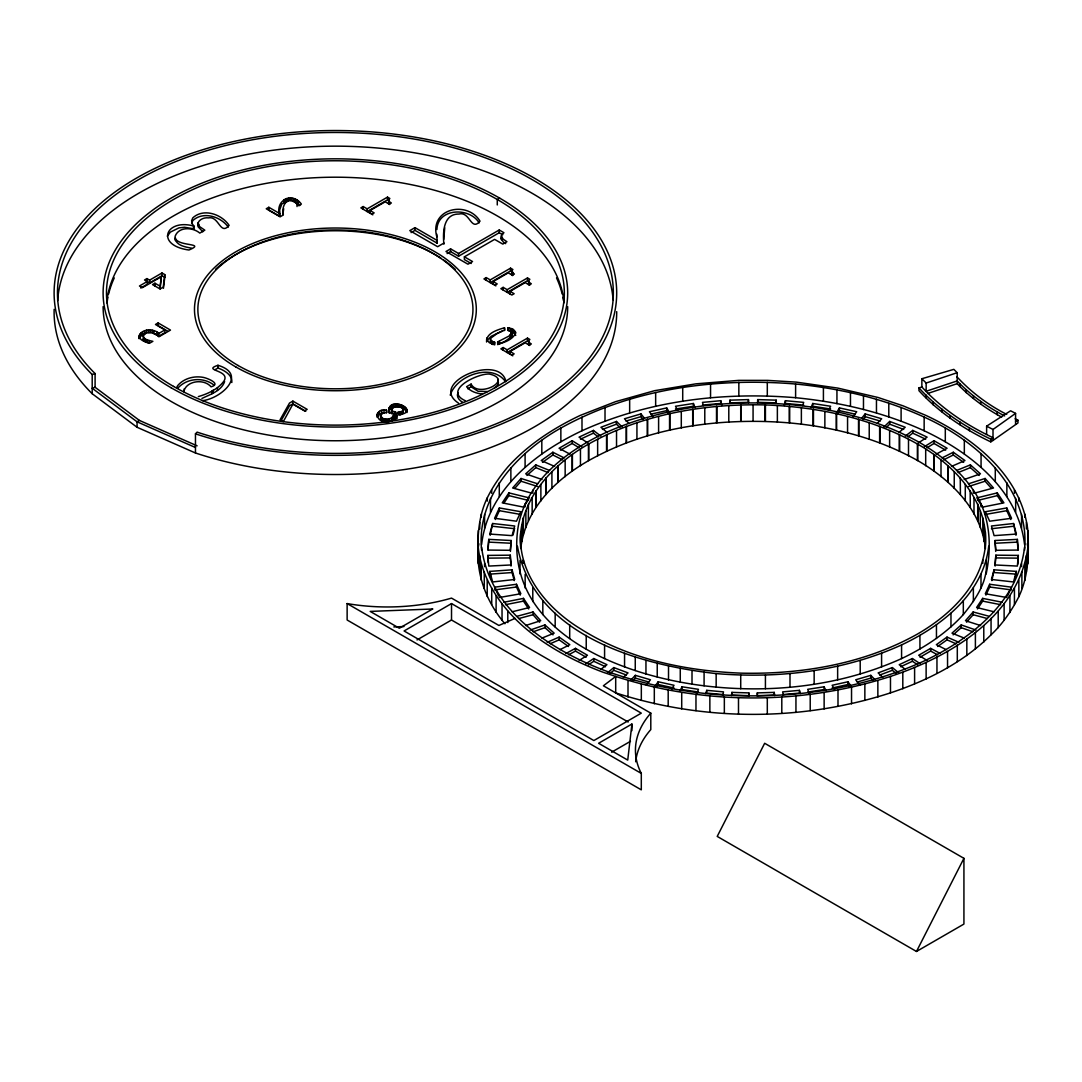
<?xml version="1.0" encoding="UTF-8"?>
<svg xmlns="http://www.w3.org/2000/svg" width="1082" height="1082" viewBox="0 0 1082 1082"><rect width="100%" height="100%" fill="white"/><g stroke="black" fill="none" stroke-linecap="round" stroke-linejoin="round"><path stroke-width="1.5" d="M478.258 563.681C477.297 541.406 477.365 518.319 487.306 497.815C492.837 486.589 499.87 476.351 507.958 466.815C527.935 444.716 553.267 428.242 580.033 415.502L615.658 401.625L654.624 390.67L695.942 383.84L738.844 380.364L767.652 380.377L796.298 382.122L837.982 388.127L878.138 397.513L903.078 405.831L926.111 415.502C973.191 437.547 1021.719 475.593 1027.9 530.816C1028.982 553.159 1028.617 576.111 1018.852 596.696C1011.562 610.694 1002.635 623.962 991.058 634.796C963.359 662.522 927.355 680.619 890.472 692.872C802.033 721.532 704.152 721.532 615.699 692.872L615.699 676.439L603.08 672.233A275.004 158.77 0 0 1 522.187 625.477C499.586 605.108 481.436 578.126 478.258 547.249C476.012 575.151 487.008 602.688 504.915 623.759M436.83 236.904C428.918 208.61 467.086 199.845 480.016 221.147C470.954 231.94 469.994 211.085 459.052 214.047C443.106 213.709 442.727 232.684 443.904 244.18M497.693 341.885L497.693 344.631L505.267 341.141L511.353 336.718L511.854 332.215L507.715 329.821L507.85 327.697L512.882 329.226L515.735 332.715C513.152 339.64 504.401 342.467 497.761 344.279L497.693 341.885L509.067 336.015L511.854 332.215M486.562 342.034C485.926 333.026 497.598 329.834 504.496 327.765L504.712 330.118L497.017 333.608L490.944 338.044L490.43 339.802L493.243 341.939L493.243 344.671L490.903 343.332L490.457 341.696M748.744 696.145L748.839 692.899L731.919 692.385L731.418 695.618M757.603 402.829L757.711 399.596L776.2 400.151L776.2 402.883L757.711 402.328L757.711 399.596M283.2 214.506C281.793 208.326 284.674 198.466 292.762 200.792C297.117 200.792 297.077 209.259 301.337 204.025C291.937 191.216 274.071 200.454 279.9 216.414L268.809 210.016L268.809 207.271L266.226 208.772L280.143 216.806L283.308 214.98L283.2 211.774M443.755 239.365L444.729 227.775M393.848 414.988L391.427 418.085L391.427 420.83L393.537 418.842L393.659 413.797L389.75 412.891L388.857 409.037C392.414 395.457 420.195 412.648 398.798 414.609L398.081 412.228L401.922 411.417L403.045 410.47L402.802 408.306C398.852 403.938 389.25 407.048 391.873 413.797L392.171 408.82M450.22 395.146C456.415 375.508 491.931 362.375 505.565 381.73M231.832 382.514C232.576 374.805 224.217 370.328 217.969 368.029L215.075 369.692M488.793 539.377L487.82 550.062L510.285 550.292L511.177 540.513L488.793 539.377L488.104 549.751M510.433 551.401L511.177 540.513M520.794 531.911C517.264 573.108 547.167 608.544 580.452 628.777C628.087 659.1 685.271 670.908 741.075 673.153C801.721 674.505 864.031 663.956 917.441 634.066C950.077 615.225 981.306 585.376 985.377 545.964C989.016 501.169 954.026 464.705 917.685 444.147C871.321 417.99 817.884 406.846 765.069 404.911C704.423 403.572 642.126 414.108 588.716 443.999C551.401 464.962 516.019 502.575 520.767 548.547M995.859 555.174L994.98 564.953L1017.364 566.075L1018.324 555.404L995.859 555.174L995.115 566.062M1017.77 564.249L1018.324 555.404M493.243 341.939L494.65 342.196L494.433 344.333L489.402 342.791L486.562 339.302M380.458 415.88L383.353 418.775L383.353 421.52L380.945 419.884L380.458 415.88L382.419 413.419L386.801 412.445L386.49 410.105C375.129 407.562 374.494 421.994 385.598 421.493M631.915 724.047L627.736 760.105L598.603 743.28L631.915 724.047L631.915 730.634M279.778 209.597L281.847 203.93L288.61 200.833L288.61 198.087M436.898 229.533C437.615 208.001 469.534 206.933 479.164 222.865M163.436 288.312L164.775 277.344L161.989 275.734L149.614 282.875L144.501 279.995L146.936 278.588L149.614 280.143L161.989 272.989L164.775 274.598L163.247 287.136L160.068 288.975L152.508 284.607L154.929 283.214L160.122 286.203L160.122 288.948L161.34 276.721L142.337 287.69L139.429 286.013L147.193 281.536L147.193 284.282L140.728 288.015M391.792 409.821L391.873 411.052L395.552 411.89L396.81 415.975L395.755 418.815L391.102 421.223M160.122 286.203L161.34 276.721M283.308 211.436L283.687 208.718M775.713 403.383L776.2 400.151M520.794 548.344C525.568 505.565 561.274 474.146 597.643 455.806C645.332 431.15 699.729 421.398 753.072 421.358C809.782 421.317 867.588 432.597 917.441 460.432C950.023 479.245 981.185 509.013 985.364 548.344M478.866 543.786L478.271 547.059L478.271 530.613M1024.546 550.292C1030.443 487.698 976.099 440.59 924.15 417.07C883.669 398.541 839.808 388.343 795.608 384.015C715.527 377.456 631.793 388.6 560.855 428.053C517.223 452.506 476.107 496.733 481.612 550.292M481.612 544.517C487.82 490.078 535.59 452.601 581.994 430.758C648.51 400.556 723.222 391.643 795.608 397.716C839.808 402.044 883.669 412.242 924.15 430.758C970.568 452.601 1018.338 490.078 1024.546 544.517M517.439 546.167C533.358 634.661 638.366 664.943 716.162 673.586C778.986 678.86 843.838 671.138 901.577 644.913C941.867 625.951 983.335 593.423 988.718 546.167M986.135 574.042C992.153 545.842 990.206 514.532 973.367 490.214C959.707 470.291 940.596 454.886 919.93 442.7C887.321 424.266 850.979 413.446 814.151 407.454C743.794 397.202 669.799 403.708 604.581 433.165C564.29 452.114 522.822 484.641 517.439 531.911C506.39 632.794 622.461 675.885 704.084 685.799C770.668 693.887 840.119 686.313 901.577 658.6C924.501 647.645 946.168 633.511 963.318 614.576C975.599 599.252 988.65 581.034 986.135 560.341M481.612 547.249C489.537 610.654 550.048 649.795 605.041 670.664C639.016 683.067 674.6 690.492 710.549 694.049C782.922 700.122 857.634 691.222 924.15 661.007C970.568 639.164 1018.338 601.687 1024.546 547.249M635.689 761.769A141.471 81.677 0 0 1 650.796 729.593L650.796 713.146L603.391 685.785L615.699 676.439C704.152 705.099 802.033 705.099 890.472 676.439C950.74 656.531 1018.595 616.131 1027.886 547.451M722.803 695.104L723.479 691.885L706.749 690.343L705.667 693.535M784.382 405.534L785.41 400.705L803.696 402.382L802.628 405.561M139.429 334.906L139.159 338.761C138.253 328.766 153.292 327.711 158.919 333.391L158.919 336.137L164.924 332.674L164.924 329.929L155.47 324.478L158.121 322.936L170.496 330.091L158.878 336.8C155.078 332.377 146.368 329.956 143.189 336.286L143.622 340.492L149.032 343.224L149.032 340.492L145.069 338.964L143.189 336.286M399.488 412.201L399.488 414.933L401.922 414.149L403.045 413.202L403.315 409.388M224.623 381.54C221.458 391.021 210.084 394.416 201.915 398.474M492.662 523.512L489.754 534.062L512.07 535.644L514.721 525.987L492.662 523.512L490.173 535.292M512.949 535.171L514.275 530.329M994.087 569.822L991.437 579.479L1013.496 581.954L1016.39 571.404L994.087 569.822L991.883 580.615M1015.146 578.667L1016.39 571.404M458.051 392.577C455.928 396.607 459.35 400.597 462.825 402.342M176.745 387.451A20.301 11.713 0 0 1 178.097 385.124C184.265 378.24 194.3 375.697 203.227 377.375C207.298 378.118 221.851 383.88 211.058 386.829C204.052 378.389 186.172 380.661 183.818 391.603M388.506 200.116L389.493 204.457L388.506 200.116L389.845 198.479L387.505 197.113L367.163 208.853L363.173 206.54L360.861 207.879L372.803 214.845M505.686 243.626L503.225 241.949L501.237 238.716L501.602 234.929L503.928 232.711L499.221 229.993L458.565 253.472L450.572 248.86L445.96 251.511L467.965 264.211L472.563 261.56L464.381 256.826L464.381 259.572L471.197 263.508M501.237 238.716L501.602 237.661M511.556 271.149L512.557 275.504L511.556 271.149L512.895 269.513L510.555 268.16L490.227 279.9L486.224 277.587L483.925 278.926L495.854 285.891M511.556 273.895L512.895 272.258L510.555 270.906L490.227 282.632L490.227 279.9M528.489 280.928L529.49 285.283L528.489 280.928L529.842 279.291L527.489 277.939L507.16 289.678L503.157 287.366L500.858 288.691L511.854 295.048L514.153 293.722L510.068 291.356L510.068 294.101M528.489 341.087L529.49 345.442L528.489 341.087L529.842 339.45L527.489 338.098L507.16 349.838L503.157 347.525L500.858 348.85L512.787 355.829M482.369 394.024C476.594 393.469 470.224 391.427 466.599 386.693L471.116 384.083C478.393 398.487 514.505 379.701 489.443 374.061C478.433 373.006 442.24 390.102 465.274 400.719M494.176 388.303L497.882 384.935L498.356 379.417M380.458 418.626L380.945 417.341M696.781 693.535L698.458 689.329L682.079 686.8L679.902 690.938M811.054 407.711L812.731 403.491L830.624 406.25L828.433 410.389M202.834 231.764L198.128 226.814C196.207 220.606 203.267 217.144 208.447 217.888C219.119 215.697 220.079 236.011 229.114 225.381C221.702 214.209 203.646 207.879 192.839 217.82L191.636 220.633L192.028 223.528L193.935 226.097L193.935 228.829L184.535 227.261L178.922 227.883L170.388 232.089L167.331 236.214M198.087 225.543L198.588 224.326M191.636 223.379L192.839 220.552C203.213 210.949 220.701 216.535 228.248 227.071M499.37 507.945L494.582 518.278L516.479 521.199L520.861 511.745L499.37 507.945L499.37 510.69L495.272 519.536M1007.464 596.033L1011.575 587.188L989.678 584.266L985.283 593.72L1006.774 597.507M985.918 595.114L989.678 587.012L989.678 584.266M384.015 410.092L384.015 412.824L379.606 414.203L376.969 417.084L376.969 414.338M916.481 951.47L963.927 858.337L764.663 743.28L717.217 836.413L916.481 951.47L963.927 924.069L963.927 858.337M280.86 421.114L289.503 405.804L292.87 403.857L305.76 411.295M671.597 689.369L674.032 685.285L658.194 681.782L655.273 685.758M836.183 413.365L839.429 407.914L856.714 411.742L852.819 417.043M837.806 413.378L839.429 410.66L839.429 407.914M139.429 337.638L142.608 334.487L146.53 332.904L146.53 330.172M406.913 409.808L406.913 412.54C404.357 406.142 393.077 404.519 389.101 410.389L389.101 407.657M529.558 497.95L508.878 492.892L502.237 502.86L523.485 507.093L528.692 499.262M503.901 503.116L508.878 495.624L508.878 492.892M1002.284 602.268L982.672 598.373L976.6 607.502L994.101 611.803M977.465 608.95L982.672 601.119L982.672 598.373M656.247 687.178L658.194 684.514L658.194 681.782M646.252 685.014L650.458 679.78L635.35 675.344L631.009 679.888M862.016 417.841L865.167 413.919L881.681 418.761L877.326 423.305M863.071 419.275L865.167 416.651L865.167 413.919M537.673 483.803L521.051 478.474L512.638 487.996L531.438 493.067M514.734 488.361L521.051 481.22L521.051 478.474M988.813 616.199L973.151 611.979L965.455 620.703L980.576 625.531M966.551 622.191L973.151 614.725L973.151 611.979M633.173 680.362L635.35 678.089L635.35 675.344M178.097 387.856C186.902 378.186 203.213 376.847 213.587 384.8M195.463 452.993L195.463 433.828L197.127 432.137A277.952 160.474 0 0 0 609.261 320.34A277.952 160.474 0 0 0 286.338 134.993A277.952 160.474 0 0 0 95.094 373.574L92.2 374.548L92.2 393.726L137.076 427.282L195.463 452.993A281.306 162.408 0 0 0 616.699 311.643M623.394 677.346L628.02 672.896L613.805 667.567L607.367 672.882M883.913 427.011L889.688 421.439L905.228 427.255L898.79 432.57M886.226 427.525L889.688 424.185L889.688 421.439M549.561 470.467L535.766 464.881L525.676 473.848L541.974 479.502M526.934 475.458L535.766 467.613L535.766 464.881M976.032 630.076L961.222 624.936L951.984 633.146L964.251 638.11M953.134 634.85L961.222 627.682L961.222 624.936M609.937 673.504L613.805 670.313L613.805 667.567M198.358 396.594C207.852 393.807 218.145 389.182 224.055 380.932C230.561 369.868 201.495 370.747 217.969 365.283C248.427 374.561 220.43 398.879 202.442 400.651M600.794 669.406L606.948 664.7L593.775 658.532L585.727 663.875M905.364 436.06L912.735 430.406L927.125 437.142L917.739 443.363M907.812 436.912L912.735 433.152L912.735 430.406M564.168 457.916L552.861 452.249L541.203 460.553L554.66 466.41M542.501 462.366L552.861 454.981L552.861 452.249M990.774 441.862L990.774 439.13L993.006 437.696C966.551 425.131 941.678 408.698 921.864 386.964L918.956 387.938L918.956 390.67C938.987 412.58 964.089 429.148 990.774 441.862L993.006 440.442L993.006 429.473L1015.579 413.378L1010.602 410.795L986.622 426.159L986.622 434.382M993.006 440.442L1017.959 422.967L1017.959 420.235L1015.146 418.775M958.963 642.302L947.007 637.095L936.336 644.71L946.223 649.673M937.675 646.495L947.007 639.841L947.007 637.095M588.405 664.835L593.775 661.278L593.775 658.532M579.113 660.439L587.472 655.259L575.489 648.348L565.9 653.501M924.258 446.758L934.009 440.712L947.102 448.273L936.146 454.17M927.044 447.772L934.009 443.458L934.009 440.712M198.087 222.797L199.615 226.611L204.836 230.182L199.805 233.09C192.839 227.166 178.746 226.381 175.122 236.295C174.161 247.426 207.906 242.152 188.931 250.01C154.821 245.371 165.56 218.145 193.935 226.097M370.071 213.276L370.071 210.53L385.192 201.807L389.29 204.173L391.346 202.983L389.493 201.725M158.919 333.391L164.924 329.929M371.87 214.222L374.169 212.897L370.071 210.53M411.079 232.616L414.974 230.371L437.142 243.18L437.142 240.447L414.974 227.639L409.794 230.628L437.628 246.71L443.958 243.044M499.654 198.101L497.274 199.48L497.274 204.958M197.127 445.838L139.429 420.438L137.062 421.804L137.076 427.282M447.109 253.594L450.572 251.592L458.565 256.218L499.221 232.738L502.751 234.767M464.381 256.826L494.623 239.379L502.805 244.099L506.917 241.719L503.225 239.203L501.237 235.984M493.135 284.323L493.135 281.577L508.242 272.853L512.341 275.207L514.396 274.017L512.557 272.759M292.87 401.111L289.503 403.059L280.076 419.762L283.295 421.628L292.87 404.181L304.542 410.903L307.193 409.375L292.87 401.111L292.87 403.857M494.92 285.269L497.22 283.944L493.135 281.577M510.068 291.356L525.189 282.632L529.274 284.985L531.33 283.795L529.49 282.537M510.068 354.26L510.068 351.515L525.189 342.791L529.274 345.144L531.33 343.954L529.49 342.696M511.854 355.207L514.153 353.882L510.068 351.515M467.735 388.776L471.116 386.829L471.116 384.083M581.9 446.758L572.148 440.712L559.056 448.273L570.011 454.17M560.503 450.166L572.148 443.458L572.148 440.712M451.519 603.58L404.073 630.968L593.856 740.548L641.301 713.146L451.519 603.58L451.519 620.013L628.155 722.005M417.016 639.935L451.519 620.013M1015.579 421.601L1017.959 420.235M611.628 752.193L630.454 741.319M940.258 653.501L930.669 648.348L918.686 655.259L927.044 660.439M920.011 657.234L930.669 651.08L937.512 654.772M568.645 654.772L575.489 651.08L586.146 657.234M559.921 649.673L569.822 644.71L559.151 637.095L547.181 642.302M941.989 457.916L953.296 452.249L964.955 460.553L951.484 466.41M943.409 459.945L953.296 454.981L963.656 462.366M515.086 618.363L498.91 625.464L451.519 598.103A141.471 81.677 0 0 1 347.133 603.58L347.133 620.013L641.301 789.846L641.301 773.414A141.471 81.677 0 0 1 650.796 713.146M600.794 436.06L593.423 430.406L579.032 437.142L588.405 443.363M580.466 439.197L593.423 433.152L598.332 436.912M920.417 663.875L912.383 658.532L899.21 664.7L905.364 669.406M900.67 666.755L912.383 661.278L917.739 664.835M550.17 643.749L559.151 639.841L568.483 646.495M383.353 418.775L388.059 419.234L391.427 418.085M541.893 638.11L554.173 633.146L544.936 624.936L530.126 630.076M956.583 470.467L970.392 464.881L980.481 473.848L964.184 479.502M958.125 472.577L970.392 467.613L979.21 475.458M622.231 426.998L616.442 421.439L600.916 427.268L607.354 432.584M602.458 429.419L616.442 424.185L619.918 427.525M898.804 672.882L892.352 667.567L878.138 672.896L882.763 677.346M879.72 675.046L892.352 670.313L896.221 673.504M533.088 631.793L544.936 627.682L553.01 634.85M139.429 420.438L95.094 387.275L92.2 388.249L137.062 421.804L195.463 447.515M957.191 372.708L953.837 369.354L921.864 378.741L926.151 383.042L957.191 372.708L957.191 383.664C969.999 397.216 985.323 408.279 1001.689 417.111M927.707 393.483L957.191 383.664M502.089 331.011L491.228 336.272L486.792 340.735L486.792 338.003M525.582 625.531L540.702 620.703L533.007 611.979L517.345 616.199M968.471 483.803L985.107 478.474L993.519 487.996L974.72 493.067M968.471 486.535L985.107 481.22L991.41 488.361M644.128 417.841L640.963 413.919L624.463 418.775L628.818 423.305M625.964 421.074L640.963 416.651L643.073 419.275M875.162 679.888L870.794 675.344L855.7 679.794L859.919 685.014M857.201 682.079L870.794 678.089L872.971 680.362M518.9 618.512L533.007 614.725L539.593 622.191M512.057 611.803L529.558 607.502L523.485 598.373L503.874 602.268M976.6 497.95L997.279 492.892L1003.92 502.86L982.672 507.093L977.465 499.262M978.182 500.303L997.279 495.624L1002.257 503.116M669.961 413.365L666.701 407.914L649.416 411.742L653.325 417.043M650.985 414.135L666.701 410.646L668.324 413.378M850.885 685.758L847.95 681.782L832.126 685.285L834.574 689.369M832.126 688.03L847.95 684.514L849.911 687.178M505.51 604.689L523.485 601.119L528.692 608.95M499.37 597.507L520.861 593.72L516.479 584.266L494.582 587.188L498.694 596.033M985.283 511.745L1006.774 507.945L1011.575 518.278L989.678 521.199L985.283 511.745L985.283 514.477L1006.774 510.69L1010.886 519.536M487.455 391.562L478.055 391.251L471.116 386.829M695.077 407.711L693.4 403.491L675.506 406.264L677.697 410.389M675.506 408.996L693.4 406.237L693.4 403.491M826.256 690.938L824.065 686.8L807.699 689.329L809.39 693.548M807.699 692.074L824.065 689.532L824.065 686.8M494.582 589.92L516.479 587.012L520.239 595.114M1013.496 523.512L991.437 525.987L994.087 535.644L1016.39 534.062L1013.496 523.512L1015.984 535.292M991.437 528.719L1013.496 526.244M721.775 405.534L720.747 400.705L702.461 402.382L703.53 405.561M702.461 405.114L720.747 403.451L720.747 400.705M800.477 693.535L799.409 690.343L782.665 691.885L783.354 695.104M782.665 694.617L799.409 693.089L799.409 690.343M489.754 571.404L512.07 569.822L514.721 579.479L492.662 581.954L489.754 571.404L490.998 578.667M489.754 574.136L512.07 572.554L514.275 580.615M994.98 540.513L1017.364 539.377L1018.324 550.062L995.859 550.292L994.98 540.513L995.711 551.401M994.98 543.259L1017.364 542.123L1017.364 539.377M393.821 626.938L403.951 626.546M748.446 399.596L748.446 402.328L729.958 402.883L729.958 400.151L748.446 399.596L748.541 402.829M774.239 692.385L774.239 695.131L757.319 695.645L757.319 692.899L774.239 692.385L774.726 695.618M487.82 555.404L510.285 555.174L511.177 564.953L488.793 566.075L487.82 555.404L488.239 562.721M487.82 558.15L510.285 557.92L511.029 566.062M995.859 557.92L1018.324 558.15M488.793 542.123L511.177 543.259M994.087 572.554L1016.39 574.136M515.735 335.447L512.882 331.971L507.85 330.429L507.85 327.697M803.696 405.114L785.41 403.451L785.41 400.705M723.479 694.617L706.749 693.089L706.749 690.343M492.662 526.244L514.721 528.719M989.678 587.012L1011.575 589.92M830.624 408.996L812.731 406.237L812.731 403.491M698.458 692.061L682.079 689.532L682.079 686.8M499.37 510.69L520.861 514.477L520.861 511.745M191.785 248.238C185.915 247.034 176.907 245.803 175.122 239.027M396.81 415.975L396.81 418.72L395.552 414.636L394.335 414.392L394.335 411.66M982.672 601.119L1000.647 604.689M299.633 204.728L292.005 200.9L292.005 198.155M839.429 410.66L855.145 414.135M658.194 684.514L674.032 688.017M149.032 340.492L152.873 341.33L149.681 343.17C145.854 341.993 139.808 340.83 139.159 336.029M508.878 495.624L527.962 500.303M973.151 614.725L987.244 618.512M158.919 336.137L152.197 332.931L152.197 330.186M865.167 416.651L880.18 421.06M635.35 678.089L648.957 682.079M521.051 481.22L537.673 486.535M961.222 627.682L973.07 631.793M889.688 424.185L903.673 429.419M613.805 670.313L626.437 675.046M535.766 467.613L548.033 472.577M947.007 639.841L955.974 643.749M912.735 433.152L925.692 439.197M593.775 661.278L605.474 666.755M552.861 454.981L562.748 459.945M1006.733 414.406C988.096 404.898 971.109 392.157 956.907 376.793M926.151 383.042L926.151 391.265L957.191 380.932C970.784 395.255 987.122 406.9 1004.651 415.921M986.622 426.159L993.006 429.473M918.956 387.938C938.987 409.835 964.089 426.416 990.774 439.13M934.009 443.458L945.641 450.166M268.809 207.271L279.9 213.681L279.9 216.414M167.751 331.241L158.121 325.682L158.121 322.936M347.133 603.58L641.301 773.414M572.148 443.458L579.113 447.772M458.43 403.086C427.728 382.825 499.14 352.975 505.876 381.229M511.38 334.162L511.854 334.947M402.802 411.038L403.315 412.134M388.857 411.782L389.331 413.202L389.331 410.457M1027.9 547.262L1027.278 543.786M729.958 400.151L730.445 403.383M393.659 416.543L393.848 417.72M1017.364 542.123L1018.054 549.751M143.189 339.031L143.243 339.789M436.83 234.172L437.142 243.18M279.738 210.544L279.9 213.681M757.319 692.899L757.414 696.145M498.356 382.162L498.396 383.528M1027.859 530.626L1027.886 563.884M1026.399 522.444L1026.399 529.03M1026.372 555.621L1026.372 572.053M1024.83 514.085L1024.83 517.372M1024.857 563.993L1024.857 580.425M1021.881 572.026L1021.881 588.459M1021.57 514.477L1021.57 528.178M1021.57 563.587L1021.57 566.63M1018.825 497.815L1018.825 501.101M1018.852 580.25L1018.852 596.696M1015.66 498.41L1015.66 512.111M1015.579 413.378L1015.579 424.333M1014.443 490.011L1014.443 493.297M1014.429 588.067L1014.429 604.5M1009.925 596.074L1009.925 612.507M1006.869 482.788L1006.869 496.489M1006.774 507.945L1006.774 510.69M1004.123 603.567L1004.123 620M998.199 611.262L998.199 627.695M997.225 412.053L997.225 414.798M997.279 492.892L997.279 495.624M995.291 467.789L995.291 481.476M991.058 618.363L991.058 634.796M985.364 531.911L985.377 548.547M985.107 478.474L985.107 481.22M984.093 525.013L984.093 541.446M983.781 625.653L983.781 642.086M982.794 517.926L982.848 534.562M982.848 559.949L982.794 563.438M981.063 453.561L981.063 467.248M980.995 503.779L980.995 506.822M980.995 574.299L980.995 587.986M980.698 401.463L980.698 404.195M980.292 511.15L980.292 527.583M977.803 504.374L977.803 520.807M977.722 504.185L977.722 520.618M975.396 632.294L975.396 648.727M973.989 497.598L973.989 514.031M973.448 395.701L973.448 398.433M973.367 490.214L973.367 493.257M973.367 587.851L973.367 601.551M970.392 464.881L970.392 467.613M970.175 490.809L970.297 507.431M969.377 427.999L969.377 430.731M966.835 639.097L966.835 655.543M966.199 389.926L966.199 392.658M965.279 484.493L965.279 500.925M964.332 440.266L964.332 453.967M963.318 600.889L963.318 614.576M960.261 477.974L960.41 494.596M960.005 383.758L960.005 386.49M959.842 421.899L959.842 424.631M957.299 645.197L957.299 661.629M954.243 471.982L954.243 488.415M953.296 452.249L953.296 454.981M950.97 613.237L950.97 626.924M950.118 415.623L950.118 418.369M948.265 465.977L948.265 482.41M948.062 465.801L948.062 482.247M947.548 651.459L947.548 667.892M945.303 428.053L945.303 441.754M941.732 408.982L941.732 411.715M941.002 460.202L941.002 476.648M936.958 656.936L936.958 673.383M936.457 624.774L936.457 638.461M933.955 454.602L933.955 471.035M933.739 454.44L933.739 470.873M933.198 402.152L933.198 404.898M930.669 648.348L930.669 651.08M926.057 395.052L926.057 397.784M926.124 662.576L926.124 679.009M925.692 449.3L925.692 465.733M924.15 417.07L924.15 430.758M921.864 378.741L921.864 386.964M919.93 635.364L919.93 649.065M917.685 444.147L917.685 460.58M917.441 443.999L917.441 460.432M914.601 667.391L914.601 683.824M912.383 658.532L912.383 661.278M908.501 439.373L908.501 455.806M902.807 672.341L902.807 688.774M901.577 644.913L901.577 658.6M901.103 407.4L901.103 421.101M899.602 434.734L899.602 451.167M899.331 434.599L899.331 451.032M892.352 667.567L892.352 670.313M890.472 676.439L890.472 692.872M889.62 430.541L889.62 446.974M888.795 403.288L888.795 416.989M881.587 653.285L881.587 666.985M879.909 426.457L879.909 442.903M879.625 426.349L879.625 442.795M877.854 680.646L877.854 697.078M876.461 399.19L876.461 412.891M870.794 675.344L870.794 678.089M869.225 422.9L869.225 439.333M864.856 683.973L864.856 700.406M863.477 395.85L863.477 409.537M860.204 660.426L860.204 674.113M858.837 419.424L858.837 435.857M858.526 419.329L858.526 435.776M851.534 687.395L851.534 703.841M850.466 392.509L850.466 406.21M847.95 681.782L847.95 684.514M847.558 416.516L847.558 432.962M837.995 689.924L837.995 706.357M837.644 666.214L837.644 679.915M836.941 389.966L836.941 403.667M836.602 413.703L836.602 430.136M836.278 413.622L836.278 430.054M824.863 411.485L824.863 427.931M824.132 692.534L824.132 708.967M823.416 387.437L823.416 401.138M814.151 670.624L814.151 684.324M813.461 409.348L813.461 425.781M813.109 409.294L813.109 425.726M810.215 694.225L810.215 710.658M801.37 407.86L801.37 424.293M795.946 695.969L795.946 712.416M795.608 384.015L795.608 397.716M789.995 673.586L789.995 687.286M789.644 406.413L789.644 422.846M789.292 406.372L789.292 422.805M781.799 696.822L781.799 713.254M777.363 405.655L777.363 422.102M767.3 382.298L767.3 395.998M767.3 697.701L767.3 714.134M765.42 404.925L765.42 421.358M765.42 675.087L765.42 688.774M765.069 404.911L765.069 421.358M753.072 404.925L753.072 421.358M748.839 692.899L748.839 695.645L731.919 695.131L731.919 692.385M741.075 404.911L741.075 421.358M740.724 404.925L740.724 421.358M740.724 675.087L740.724 688.774M738.844 382.298L738.844 395.998M738.492 697.687L738.492 714.134M728.795 405.655L728.795 422.102M724.345 696.822L724.345 713.254M716.866 406.372L716.866 422.805M716.514 406.413L716.514 422.846M716.162 673.586L716.162 687.286M710.549 384.015L710.549 397.716M709.86 695.942L709.86 712.375M704.788 407.86L704.788 424.293M704.084 672.098L704.084 685.799M695.969 694.225L695.969 710.658M693.035 409.28L693.035 425.726M692.696 409.334L692.696 425.781M692.007 670.624L692.007 684.324M682.715 387.437L682.715 401.138M681.714 692.48L681.714 708.913M681.295 411.485L681.295 427.931M680.267 668.419L680.267 682.106M669.88 413.622L669.88 430.054M669.555 413.689L669.555 430.136M668.514 666.214L668.514 679.915M668.189 689.924L668.189 706.357M666.701 407.914L666.701 410.646M658.6 416.516L658.6 432.962M657.234 663.307L657.234 677.007M655.651 392.509L655.651 406.21M654.312 687.327L654.312 703.76M647.631 419.329L647.631 435.762M647.32 419.424L647.32 435.857M645.954 660.412L645.954 674.113M641.328 683.973L641.328 700.406M640.963 413.919L640.963 416.651M636.933 422.9L636.933 439.333M635.256 656.842L635.256 670.542M629.656 399.19L629.656 412.891M628.006 680.551L628.006 696.997M626.532 426.349L626.532 442.781M626.235 426.457L626.235 442.89M624.557 653.285L624.557 666.985M616.442 421.439L616.442 424.185M616.537 430.541L616.537 446.974M606.826 434.599L606.826 451.032M606.556 434.734L606.556 451.167M605.014 407.414L605.014 421.101M604.581 644.913L604.581 658.6M597.643 439.373L597.643 455.806M593.423 430.406L593.423 433.152M588.716 443.999L588.716 460.432M588.473 444.147L588.473 460.58M586.228 635.364L586.228 649.065M581.994 417.07L581.994 430.758M580.452 449.3L580.452 465.733M575.489 648.348L575.489 651.08M572.405 454.44L572.405 470.873M572.189 454.602L572.189 471.035M569.7 624.774L569.7 638.461M565.156 460.202L565.156 476.648M560.855 428.053L560.855 441.754M559.151 637.095L559.151 639.841M558.082 465.801L558.082 482.247M557.893 465.977L557.893 482.41M555.174 613.237L555.174 626.924M551.915 471.982L551.915 488.415M545.896 477.974L545.896 494.406M545.734 478.149L545.734 494.596M544.936 624.936L544.936 627.682M542.826 600.889L542.826 614.576M541.812 440.266L541.812 453.967M540.878 484.493L540.878 500.925M535.969 490.809L535.969 507.242M535.847 490.998L535.847 507.431M533.007 611.979L533.007 614.725M532.79 490.214L532.79 493.257M532.79 587.851L532.79 601.551M532.155 497.598L532.155 514.031M528.584 281.442L528.584 284.187M528.584 341.601L528.584 344.346M528.435 504.185L528.341 520.807M527.489 277.939L527.489 280.684L507.16 292.411L507.16 289.678M527.489 338.098L527.489 340.844L507.16 352.57L507.16 349.838M525.866 511.15L525.866 527.583M525.149 503.779L525.149 506.822M525.149 574.299L525.149 587.986M525.095 453.561L525.095 467.248M523.35 517.926L523.35 534.359M523.35 560.138L523.35 563.438M523.485 598.373L523.485 601.119M523.296 518.129L523.296 534.562M523.296 559.949L523.296 563.235M522.065 525.013L522.065 541.446M520.023 560.341L520.023 574.042M516.479 584.266L516.479 587.012M515.384 331.484L515.384 334.23M514.423 330.321L514.423 333.067M512.882 329.226L512.882 331.971M512.07 569.822L512.07 572.554M511.732 270.622L511.637 274.409M511.84 333.067L511.84 335.799M511.38 331.417L511.353 336.718M510.961 328.333L510.961 331.065M510.866 467.789L510.866 481.476M510.555 268.16L510.555 270.906M510.433 334.947L510.433 337.692M510.285 555.174L510.285 557.92M508.919 327.792L508.919 330.524M507.796 611.073L507.796 622.583M504.496 327.765L504.496 330.497M503.157 287.366L503.157 290.111M503.157 347.525L503.157 350.27M502.034 603.567L502.034 620M501.412 237.012L501.412 239.758M499.221 229.993L499.221 232.738M499.424 341.344L499.424 344.076M499.289 482.788L499.289 496.489M497.882 382.203L497.882 384.935M496.097 595.884L496.097 612.317M494.65 342.196L494.65 344.942M491.904 341.344L491.904 344.076M491.701 490.011L491.701 493.297M491.715 588.067L491.715 604.5M490.903 340.6L490.903 343.332M490.457 338.964L490.43 342.548M490.498 498.41L490.498 512.111M487.306 497.815L487.306 501.101M487.211 580.06L487.211 596.493M486.224 277.587L486.224 280.333M484.587 514.477L484.587 528.178M484.587 563.587L484.587 566.63M484.276 572.026L484.276 588.459M481.301 514.085L481.301 517.372M481.247 563.79L481.247 580.222M479.759 522.444L479.759 529.03M479.772 555.621L479.772 572.053M458.565 253.472L458.565 256.218M450.572 248.86L450.572 251.592M414.974 227.639L414.974 230.371M406.629 408.78L406.629 411.525M406.007 407.819L406.007 410.551M405.047 406.886L405.047 409.632M403.735 406.007L403.735 408.753M403.045 410.47L403.045 413.202M402.179 405.223L402.179 407.968M401.922 411.417L401.922 414.149M400.746 411.931L400.746 414.677M400.57 404.641L400.57 407.387M398.906 404.262L398.906 407.008M398.081 412.228L398.081 414.974M397.189 404.1L397.189 406.832M396.242 414.42L396.242 417.152M395.552 411.89L395.552 414.636M395.525 404.127L395.525 406.859M393.97 404.357L393.97 407.089M393.659 413.797L393.537 418.842M392.725 417.138L392.725 419.884M392.523 404.776L392.523 407.522M391.211 405.412L391.211 408.144M389.926 406.399L389.926 409.145M389.25 418.991L389.25 421.723M388.681 199.575L388.587 203.362M388.059 419.234L388.059 421.966M387.505 197.113L387.505 199.859L367.163 211.599L367.163 208.853M386.815 419.329L386.815 422.061M386.49 410.105L386.49 412.851M385.571 419.289L385.571 422.021M384.421 419.099L384.421 421.845M382.379 418.301L382.379 421.047M381.743 410.511L381.743 413.256M380.945 414.609L380.945 419.884M379.606 411.458L379.606 414.203M378.348 412.337L378.348 415.082M377.469 413.297L377.469 416.043M363.173 206.54L363.173 209.286M298.348 200.86L298.348 203.592M297.023 203.808L297.023 206.554M296.914 199.9L296.914 202.645M295.318 199.102L295.318 201.834M293.682 198.52L293.682 201.266M290.301 198.02L290.301 200.752M286.987 198.385L286.987 201.117M285.445 198.885L285.445 201.617M283.971 199.602L283.971 202.348M217.969 365.283L217.969 368.029M217.455 387.694L217.455 390.426M213.14 390.169L213.14 392.915M211.95 390.967L211.95 393.713M193.516 226.341L193.516 229.073M184.224 388.817L184.224 391.562M175.365 237.756L175.365 240.502M164.775 274.598L164.775 277.344M161.989 272.989L161.989 275.734M157.945 332.715L157.945 335.461M156.998 332.147L156.998 334.879M154.929 283.214L154.929 285.946M153.793 330.619L153.793 333.364M150.371 329.942L150.371 332.674L148.423 332.661L148.423 329.915M149.614 280.143L149.614 282.875M146.936 278.588L146.936 281.334M146.909 339.829L146.909 342.561M145.069 338.964L145.069 341.709M144.609 330.754L144.609 333.499M143.622 337.76L143.622 340.492M142.608 331.741L142.608 334.487M141.16 332.729L141.16 335.461M140.105 333.797L140.105 336.529M95.094 373.574L95.094 387.275M92.2 374.548A281.306 162.408 0 0 1 285.743 133.086A281.306 162.408 0 0 1 612.561 320.678A281.306 162.408 0 0 1 195.463 433.828M57.644 300.688A277.952 160.474 0 0 1 334.595 146.165A277.952 160.474 0 0 1 613.088 299.755M567.685 306.625A232.292 134.114 0 0 1 335.406 440.753A232.292 134.114 0 0 1 103.115 306.639M106.739 302.825A228.938 132.18 0 0 1 335.393 177.205A228.938 132.18 0 0 1 564.047 302.825M215.575 269.31A140.903 81.353 0 0 1 440.956 258.219M443.782 260.126A140.903 81.353 0 0 1 455.211 269.296M92.2 393.726A281.306 162.408 0 0 1 54.141 309.344M107.334 300.634A228.938 132.18 0 0 1 107.902 297.334M108.619 294.047A228.938 132.18 0 0 1 114.259 277.912M556.527 277.898A228.938 132.18 0 0 1 562.18 294.034M562.897 297.32A228.938 132.18 0 0 1 563.465 300.62M432.638 609.004L399.326 628.236L370.193 611.411L432.638 609.004M173.526 386.409A228.938 132.18 0 0 0 556.54 327.143A228.938 132.18 0 0 0 276.14 165.276A228.938 132.18 0 0 0 173.526 386.409M238.135 365.527A137.549 79.419 0 0 0 468.263 329.929A137.549 79.419 0 0 0 299.795 232.671A137.549 79.419 0 0 0 238.135 365.527M171.145 387.775A232.292 134.114 0 0 0 559.773 327.643A232.292 134.114 0 0 0 275.274 163.396A232.292 134.114 0 0 0 171.145 387.775M235.768 366.906A140.903 81.353 0 0 0 471.509 330.429A140.903 81.353 0 0 0 298.93 230.791A140.903 81.353 0 0 0 235.768 366.906"/></g></svg>
